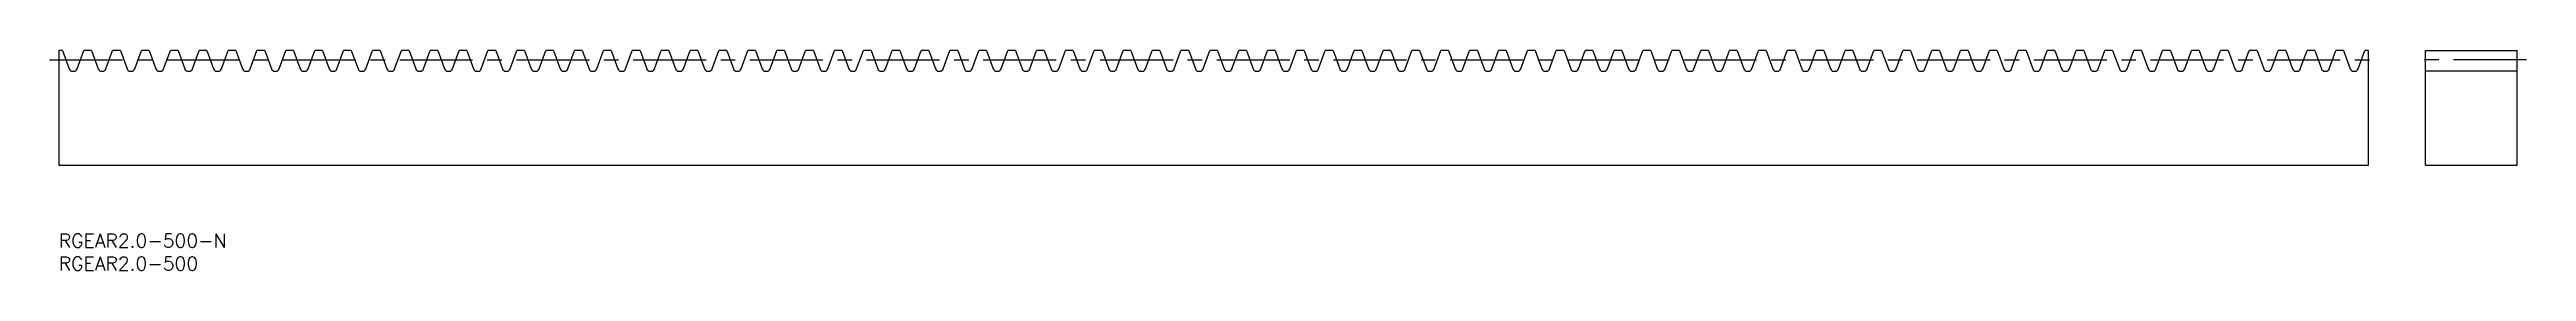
# Model space of a CAD drawing. Extents: x -2 to 537, y -8 to 40.
import ezdxf

# ---------------------------------------------------------------- set-up
doc = ezdxf.new("R2010")
doc.units = 0
doc.header["$LTSCALE"] = 0.5
doc.linetypes.add('CENTER', pattern=[50.8, 31.75, -6.35, 6.35, -6.35])
for name, color, linetype in [('MSM_CENTER', 1, 'CENTER'), ('MSM_CONTINUOUS', 7, 'CONTINUOUS'), ('MSM_PART_NUMBER', 7, 'CONTINUOUS')]:
    doc.layers.add(name, color=color, linetype=linetype)
doc.styles.get("Standard").update_dxf_attribs({"font": 'txt.shx', "height": 3, "bigfont": 'bigfont.shx'})

# ---------------------------------------------------------------- blocks, each defined once
blk = doc.blocks.new('*U2')
at = {"layer": 'MSM_PART_NUMBER'}
blk.add_text('RGEAR2.0-500-N', height=3, dxfattribs=at).set_placement((0, -3))
blk = doc.blocks.new('*U3')
at = {"layer": 'MSM_PART_NUMBER'}
blk.add_text('RGEAR2.0-500', height=3, dxfattribs=at).set_placement((0, -8))

msp = doc.modelspace()

# ---------------------------------------------------------------- linework, layer by layer
at = {"layer": 'MSM_CENTER'}
for p, q in [((-2, 38), (504.66, 38)), ((537, 38), (513, 38))]:
    msp.add_line(p, q, dxfattribs=at)
at = {"layer": 'MSM_CONTINUOUS'}
for p, q in [((0.84, 40), (0, 40)), ((0, 40), (0, 15)), ((0.84, 40), (2.3, 36)), ((3.98, 36), (5.44, 40)), ((7.13, 40), (5.44, 40)), ((7.13, 40), (8.58, 36)), ((10.27, 36), (11.72, 40)), ((13.41, 40), (11.72, 40)), ((13.41, 40), (14.87, 36)), ((16.55, 36), (18.01, 40)), ((19.69, 40), (18.01, 40)), ((19.69, 40), (21.15, 36)), ((22.83, 36), (24.29, 40)), ((25.98, 40), (24.29, 40)), ((25.98, 40), (27.43, 36)), ((29.12, 36), (30.57, 40)), ((32.26, 40), (30.57, 40)), ((32.26, 40), (33.71, 36)), ((35.4, 36), (36.86, 40)), ((38.54, 40), (36.86, 40)), ((38.54, 40), (40, 36)), ((41.68, 36), (43.14, 40)), ((44.83, 40), (43.14, 40)), ((44.83, 40), (46.28, 36)), ((47.97, 36), (49.42, 40)), ((51.11, 40), (49.42, 40)), ((51.11, 40), (52.56, 36)), ((54.25, 36), (55.71, 40)), ((57.39, 40), (55.71, 40)), ((57.39, 40), (58.85, 36)), ((60.53, 36), (61.99, 40)), ((63.67, 40), (61.99, 40)), ((63.67, 40), (65.13, 36)), ((66.82, 36), (68.27, 40)), ((69.96, 40), (68.27, 40)), ((69.96, 40), (71.41, 36)), ((73.1, 36), (74.56, 40)), ((76.24, 40), (74.56, 40)), ((76.24, 40), (77.7, 36)), ((79.38, 36), (80.84, 40)), ((82.52, 40), (80.84, 40)), ((82.52, 40), (83.98, 36)), ((85.67, 36), (87.12, 40)), ((88.81, 40), (87.12, 40)), ((88.81, 40), (90.26, 36)), ((91.95, 36), (93.41, 40)), ((95.09, 40), (93.41, 40)), ((95.09, 40), (96.55, 36)), ((98.23, 36), (99.69, 40)), ((101.37, 40), (99.69, 40)), ((101.37, 40), (102.83, 36)), ((104.52, 36), (105.97, 40)), ((107.66, 40), (105.97, 40)), ((107.66, 40), (109.11, 36)), ((110.8, 36), (112.25, 40)), ((113.94, 40), (112.25, 40)), ((113.94, 40), (115.4, 36)), ((117.08, 36), (118.54, 40)), ((120.22, 40), (118.54, 40)), ((120.22, 40), (121.68, 36)), ((123.37, 36), (124.82, 40)), ((126.51, 40), (124.82, 40)), ((126.51, 40), (127.96, 36)), ((129.65, 36), (131.1, 40)), ((132.79, 40), (131.1, 40)), ((132.79, 40), (134.25, 36)), ((135.93, 36), (137.39, 40)), ((139.07, 40), (137.39, 40)), ((139.07, 40), (140.53, 36)), ((142.21, 36), (143.67, 40)), ((145.36, 40), (143.67, 40)), ((145.36, 40), (146.81, 36)), ((148.5, 36), (149.95, 40)), ((151.64, 40), (149.95, 40)), ((151.64, 40), (153.1, 36)), ((154.78, 36), (156.24, 40)), ((157.92, 40), (156.24, 40)), ((157.92, 40), (159.38, 36)), ((161.06, 36), (162.52, 40)), ((164.21, 40), (162.52, 40)), ((164.21, 40), (165.66, 36)), ((167.35, 36), (168.8, 40)), ((170.49, 40), (168.8, 40)), ((170.49, 40), (171.95, 36)), ((173.63, 36), (175.09, 40)), ((176.77, 40), (175.09, 40)), ((176.77, 40), (178.23, 36)), ((179.91, 36), (181.37, 40)), ((183.06, 40), (181.37, 40)), ((183.06, 40), (184.51, 36)), ((186.2, 36), (187.65, 40)), ((189.34, 40), (187.65, 40)), ((189.34, 40), (190.79, 36)), ((192.48, 36), (193.94, 40)), ((195.62, 40), (193.94, 40)), ((195.62, 40), (197.08, 36)), ((198.76, 36), (200.22, 40)), ((201.91, 40), (200.22, 40)), ((201.91, 40), (203.36, 36)), ((205.05, 36), (206.5, 40)), ((208.19, 40), (206.5, 40)), ((208.19, 40), (209.64, 36)), ((211.33, 36), (212.79, 40)), ((214.47, 40), (212.79, 40)), ((214.47, 40), (215.93, 36)), ((217.61, 36), (219.07, 40)), ((220.75, 40), (219.07, 40)), ((220.75, 40), (222.21, 36)), ((223.9, 36), (225.35, 40)), ((227.04, 40), (225.35, 40)), ((227.04, 40), (228.49, 36)), ((230.18, 36), (231.64, 40)), ((233.32, 40), (231.64, 40)), ((233.32, 40), (234.78, 36)), ((236.46, 36), (237.92, 40)), ((239.6, 40), (237.92, 40)), ((239.6, 40), (241.06, 36)), ((242.75, 36), (244.2, 40)), ((245.89, 40), (244.2, 40)), ((245.89, 40), (247.34, 36)), ((249.03, 36), (250.49, 40)), ((252.17, 40), (250.49, 40)), ((252.17, 40), (253.63, 36)), ((255.31, 36), (256.77, 40)), ((258.45, 40), (256.77, 40)), ((258.45, 40), (259.91, 36)), ((261.6, 36), (263.05, 40)), ((264.74, 40), (263.05, 40)), ((264.74, 40), (266.19, 36)), ((267.88, 36), (269.33, 40)), ((271.02, 40), (269.33, 40)), ((271.02, 40), (272.48, 36)), ((274.16, 36), (275.62, 40)), ((277.3, 40), (275.62, 40)), ((277.3, 40), (278.76, 36)), ((280.45, 36), (281.9, 40)), ((283.59, 40), (281.9, 40)), ((283.59, 40), (285.04, 36)), ((286.73, 36), (288.18, 40)), ((289.87, 40), (288.18, 40)), ((289.87, 40), (291.33, 36)), ((293.01, 36), (294.47, 40)), ((296.15, 40), (294.47, 40)), ((296.15, 40), (297.61, 36)), ((299.29, 36), (300.75, 40)), ((302.44, 40), (300.75, 40)), ((302.44, 40), (303.89, 36)), ((305.58, 36), (307.03, 40)), ((308.72, 40), (307.03, 40)), ((308.72, 40), (310.18, 36)), ((311.86, 36), (313.32, 40)), ((315, 40), (313.32, 40)), ((315, 40), (316.46, 36)), ((318.14, 36), (319.6, 40)), ((321.29, 40), (319.6, 40)), ((321.29, 40), (322.74, 36)), ((324.43, 36), (325.88, 40)), ((327.57, 40), (325.88, 40)), ((327.57, 40), (329.03, 36)), ((330.71, 36), (332.17, 40)), ((333.85, 40), (332.17, 40)), ((333.85, 40), (335.31, 36)), ((336.99, 36), (338.45, 40)), ((340.14, 40), (338.45, 40)), ((340.14, 40), (341.59, 36)), ((343.28, 36), (344.73, 40)), ((346.42, 40), (344.73, 40)), ((346.42, 40), (347.87, 36)), ((349.56, 36), (351.02, 40)), ((352.7, 40), (351.02, 40)), ((352.7, 40), (354.16, 36)), ((355.84, 36), (357.3, 40)), ((358.99, 40), (357.3, 40)), ((358.99, 40), (360.44, 36)), ((362.13, 36), (363.58, 40)), ((365.27, 40), (363.58, 40)), ((365.27, 40), (366.72, 36)), ((368.41, 36), (369.87, 40)), ((371.55, 40), (369.87, 40)), ((371.55, 40), (373.01, 36)), ((374.69, 36), (376.15, 40)), ((377.83, 40), (376.15, 40)), ((377.83, 40), (379.29, 36)), ((380.98, 36), (382.43, 40)), ((384.12, 40), (382.43, 40)), ((384.12, 40), (385.57, 36)), ((387.26, 36), (388.72, 40)), ((390.4, 40), (388.72, 40)), ((390.4, 40), (391.86, 36)), ((393.54, 36), (395, 40)), ((396.68, 40), (395, 40)), ((396.68, 40), (398.14, 36)), ((399.83, 36), (401.28, 40)), ((402.97, 40), (401.28, 40)), ((402.97, 40), (404.42, 36)), ((406.11, 36), (407.57, 40)), ((409.25, 40), (407.57, 40)), ((409.25, 40), (410.71, 36)), ((412.39, 36), (413.85, 40)), ((415.53, 40), (413.85, 40)), ((415.53, 40), (416.99, 36)), ((418.68, 36), (420.13, 40)), ((421.82, 40), (420.13, 40)), ((421.82, 40), (423.27, 36)), ((424.96, 36), (426.41, 40)), ((428.1, 40), (426.41, 40)), ((428.1, 40), (429.56, 36)), ((431.24, 36), (432.7, 40)), ((434.38, 40), (432.7, 40)), ((434.38, 40), (435.84, 36)), ((437.53, 36), (438.98, 40)), ((440.67, 40), (438.98, 40)), ((440.67, 40), (442.12, 36)), ((443.81, 36), (445.26, 40)), ((446.95, 40), (445.26, 40)), ((446.95, 40), (448.41, 36)), ((450.09, 36), (451.55, 40)), ((453.23, 40), (451.55, 40)), ((453.23, 40), (454.69, 36)), ((456.37, 36), (457.83, 40)), ((459.52, 40), (457.83, 40)), ((459.52, 40), (460.97, 36)), ((462.66, 36), (464.11, 40)), ((465.8, 40), (464.11, 40)), ((465.8, 40), (467.26, 36)), ((468.94, 36), (470.4, 40)), ((472.08, 40), (470.4, 40)), ((472.08, 40), (473.54, 36)), ((475.22, 36), (476.68, 40)), ((478.37, 40), (476.68, 40)), ((478.37, 40), (479.82, 36)), ((481.51, 36), (482.96, 40)), ((484.65, 40), (482.96, 40)), ((484.65, 40), (486.11, 36)), ((487.79, 36), (489.25, 40)), ((490.93, 40), (489.25, 40)), ((490.93, 40), (492.39, 36)), ((494.07, 36), (495.53, 40)), ((497.22, 40), (495.53, 40)), ((497.22, 40), (498.67, 36)), ((500.36, 36), (501.81, 40)), ((502.66, 40), (501.81, 40)), ((502.66, 15), (502.66, 40)), ((515, 40), (535, 40)), ((515, 15), (515, 40)), ((535, 15), (535, 40)), ((3.01, 35.5), (3.27, 35.5)), ((9.3, 35.5), (9.55, 35.5)), ((15.58, 35.5), (15.84, 35.5)), ((21.86, 35.5), (22.12, 35.5)), ((28.15, 35.5), (28.4, 35.5)), ((34.43, 35.5), (34.69, 35.5)), ((40.71, 35.5), (40.97, 35.5)), ((47, 35.5), (47.25, 35.5)), ((53.28, 35.5), (53.54, 35.5)), ((59.56, 35.5), (59.82, 35.5)), ((65.84, 35.5), (66.1, 35.5)), ((72.13, 35.5), (72.39, 35.5)), ((78.41, 35.5), (78.67, 35.5)), ((84.69, 35.5), (84.95, 35.5)), ((90.98, 35.5), (91.24, 35.5)), ((97.26, 35.5), (97.52, 35.5)), ((103.54, 35.5), (103.8, 35.5)), ((109.83, 35.5), (110.08, 35.5)), ((116.11, 35.5), (116.37, 35.5)), ((122.39, 35.5), (122.65, 35.5)), ((128.68, 35.5), (128.93, 35.5)), ((134.96, 35.5), (135.22, 35.5)), ((141.24, 35.5), (141.5, 35.5)), ((147.53, 35.5), (147.78, 35.5)), ((153.81, 35.5), (154.07, 35.5)), ((160.09, 35.5), (160.35, 35.5)), ((166.38, 35.5), (166.63, 35.5)), ((172.66, 35.5), (172.92, 35.5)), ((178.94, 35.5), (179.2, 35.5)), ((185.23, 35.5), (185.48, 35.5)), ((191.51, 35.5), (191.77, 35.5)), ((197.79, 35.5), (198.05, 35.5)), ((204.08, 35.5), (204.33, 35.5)), ((210.36, 35.5), (210.62, 35.5)), ((216.64, 35.5), (216.9, 35.5)), ((222.92, 35.5), (223.18, 35.5)), ((229.21, 35.5), (229.47, 35.5)), ((235.49, 35.5), (235.75, 35.5)), ((241.77, 35.5), (242.03, 35.5)), ((248.06, 35.5), (248.32, 35.5)), ((254.34, 35.5), (254.6, 35.5)), ((260.62, 35.5), (260.88, 35.5)), ((266.91, 35.5), (267.16, 35.5)), ((273.19, 35.5), (273.45, 35.5)), ((279.47, 35.5), (279.73, 35.5)), ((285.76, 35.5), (286.01, 35.5)), ((292.04, 35.5), (292.3, 35.5)), ((298.32, 35.5), (298.58, 35.5)), ((304.61, 35.5), (304.86, 35.5)), ((310.89, 35.5), (311.15, 35.5)), ((317.17, 35.5), (317.43, 35.5)), ((323.46, 35.5), (323.71, 35.5)), ((329.74, 35.5), (330, 35.5)), ((336.02, 35.5), (336.28, 35.5)), ((342.31, 35.5), (342.56, 35.5)), ((348.59, 35.5), (348.85, 35.5)), ((354.87, 35.5), (355.13, 35.5)), ((361.16, 35.5), (361.41, 35.5)), ((367.44, 35.5), (367.7, 35.5)), ((373.72, 35.5), (373.98, 35.5)), ((380, 35.5), (380.26, 35.5)), ((386.29, 35.5), (386.55, 35.5)), ((392.57, 35.5), (392.83, 35.5)), ((398.85, 35.5), (399.11, 35.5)), ((405.14, 35.5), (405.4, 35.5)), ((411.42, 35.5), (411.68, 35.5)), ((417.7, 35.5), (417.96, 35.5)), ((423.99, 35.5), (424.24, 35.5)), ((430.27, 35.5), (430.53, 35.5)), ((436.55, 35.5), (436.81, 35.5)), ((442.84, 35.5), (443.09, 35.5)), ((449.12, 35.5), (449.38, 35.5)), ((455.4, 35.5), (455.66, 35.5)), ((461.69, 35.5), (461.94, 35.5)), ((467.97, 35.5), (468.23, 35.5)), ((474.25, 35.5), (474.51, 35.5)), ((480.54, 35.5), (480.79, 35.5)), ((486.82, 35.5), (487.08, 35.5)), ((493.1, 35.5), (493.36, 35.5)), ((499.39, 35.5), (499.64, 35.5)), ((535, 35.5), (515, 35.5)), ((0, 15), (502.66, 15)), ((515, 15), (535, 15))]:
    msp.add_line(p, q, dxfattribs=at)
for centre, start, end in [((3.01, 36.26), 200, 270), ((3.27, 36.26), 270, 340), ((9.3, 36.26), 200, 270), ((9.55, 36.26), 270, 340), ((15.58, 36.26), 200, 270), ((15.84, 36.26), 270, 340), ((21.86, 36.26), 200, 270), ((22.12, 36.26), 270, 340), ((28.15, 36.26), 200, 270), ((28.4, 36.26), 270, 340), ((34.43, 36.26), 200, 270), ((34.69, 36.26), 270, 340), ((40.71, 36.26), 200, 270), ((40.97, 36.26), 270, 340), ((47, 36.26), 200, 270), ((47.25, 36.26), 270, 340), ((53.28, 36.26), 200, 270), ((53.54, 36.26), 270, 340), ((59.56, 36.26), 200, 270), ((59.82, 36.26), 270, 340), ((65.84, 36.26), 200, 270), ((66.1, 36.26), 270, 340), ((72.13, 36.26), 200, 270), ((72.39, 36.26), 270, 340), ((78.41, 36.26), 200, 270), ((78.67, 36.26), 270, 340), ((84.69, 36.26), 200, 270), ((84.95, 36.26), 270, 340), ((90.98, 36.26), 200, 270), ((91.24, 36.26), 270, 340), ((97.26, 36.26), 200, 270), ((97.52, 36.26), 270, 340), ((103.54, 36.26), 200, 270), ((103.8, 36.26), 270, 340), ((109.83, 36.26), 200, 270), ((110.08, 36.26), 270, 340), ((116.11, 36.26), 200, 270), ((116.37, 36.26), 270, 340), ((122.39, 36.26), 200, 270), ((122.65, 36.26), 270, 340), ((128.68, 36.26), 200, 270), ((128.93, 36.26), 270, 340), ((134.96, 36.26), 200, 270), ((135.22, 36.26), 270, 340), ((141.24, 36.26), 200, 270), ((141.5, 36.26), 270, 340), ((147.53, 36.26), 200, 270), ((147.78, 36.26), 270, 340), ((153.81, 36.26), 200, 270), ((154.07, 36.26), 270, 340), ((160.09, 36.26), 200, 270), ((160.35, 36.26), 270, 340), ((166.38, 36.26), 200, 270), ((166.63, 36.26), 270, 340), ((172.66, 36.26), 200, 270), ((172.92, 36.26), 270, 340), ((178.94, 36.26), 200, 270), ((179.2, 36.26), 270, 340), ((185.23, 36.26), 200, 270), ((185.48, 36.26), 270, 340), ((191.51, 36.26), 200, 270), ((191.77, 36.26), 270, 340), ((197.79, 36.26), 200, 270), ((198.05, 36.26), 270, 340), ((204.08, 36.26), 200, 270), ((204.33, 36.26), 270, 340), ((210.36, 36.26), 200, 270), ((210.62, 36.26), 270, 340), ((216.64, 36.26), 200, 270), ((216.9, 36.26), 270, 340), ((222.92, 36.26), 200, 270), ((223.18, 36.26), 270, 340), ((229.21, 36.26), 200, 270), ((229.47, 36.26), 270, 340), ((235.49, 36.26), 200, 270), ((235.75, 36.26), 270, 340), ((241.77, 36.26), 200, 270), ((242.03, 36.26), 270, 340), ((248.06, 36.26), 200, 270), ((248.32, 36.26), 270, 340), ((254.34, 36.26), 200, 270), ((254.6, 36.26), 270, 340), ((260.62, 36.26), 200, 270), ((260.88, 36.26), 270, 340), ((266.91, 36.26), 200, 270), ((267.16, 36.26), 270, 340), ((273.19, 36.26), 200, 270), ((273.45, 36.26), 270, 340), ((279.47, 36.26), 200, 270), ((279.73, 36.26), 270, 340), ((285.76, 36.26), 200, 270), ((286.01, 36.26), 270, 340), ((292.04, 36.26), 200, 270), ((292.3, 36.26), 270, 340), ((298.32, 36.26), 200, 270), ((298.58, 36.26), 270, 340), ((304.61, 36.26), 200, 270), ((304.86, 36.26), 270, 340), ((310.89, 36.26), 200, 270), ((311.15, 36.26), 270, 340), ((317.17, 36.26), 200, 270), ((317.43, 36.26), 270, 340), ((323.46, 36.26), 200, 270), ((323.71, 36.26), 270, 340), ((329.74, 36.26), 200, 270), ((330, 36.26), 270, 340), ((336.02, 36.26), 200, 270), ((336.28, 36.26), 270, 340), ((342.31, 36.26), 200, 270), ((342.56, 36.26), 270, 340), ((348.59, 36.26), 200, 270), ((348.85, 36.26), 270, 340), ((354.87, 36.26), 200, 270), ((355.13, 36.26), 270, 340), ((361.16, 36.26), 200, 270), ((361.41, 36.26), 270, 340), ((367.44, 36.26), 200, 270), ((367.7, 36.26), 270, 340), ((373.72, 36.26), 200, 270), ((373.98, 36.26), 270, 340), ((380, 36.26), 200, 270), ((380.26, 36.26), 270, 340), ((386.29, 36.26), 200, 270), ((386.55, 36.26), 270, 340), ((392.57, 36.26), 200, 270), ((392.83, 36.26), 270, 340), ((398.85, 36.26), 200, 270), ((399.11, 36.26), 270, 340), ((405.14, 36.26), 200, 270), ((405.4, 36.26), 270, 340), ((411.42, 36.26), 200, 270), ((411.68, 36.26), 270, 340), ((417.7, 36.26), 200, 270), ((417.96, 36.26), 270, 340), ((423.99, 36.26), 200, 270), ((424.24, 36.26), 270, 340), ((430.27, 36.26), 200, 270), ((430.53, 36.26), 270, 340), ((436.55, 36.26), 200, 270), ((436.81, 36.26), 270, 340), ((442.84, 36.26), 200, 270), ((443.09, 36.26), 270, 340), ((449.12, 36.26), 200, 270), ((449.38, 36.26), 270, 340), ((455.4, 36.26), 200, 270), ((455.66, 36.26), 270, 340), ((461.69, 36.26), 200, 270), ((461.94, 36.26), 270, 340), ((467.97, 36.26), 200, 270), ((468.23, 36.26), 270, 340), ((474.25, 36.26), 200, 270), ((474.51, 36.26), 270, 340), ((480.54, 36.26), 200, 270), ((480.79, 36.26), 270, 340), ((486.82, 36.26), 200, 270), ((487.08, 36.26), 270, 340), ((493.1, 36.26), 200, 270), ((493.36, 36.26), 270, 340), ((499.39, 36.26), 200, 270), ((499.64, 36.26), 270, 340)]:
    msp.add_arc(centre, 0.76, start, end, dxfattribs=at)

# ---------------------------------------------------------------- block references
for name in ['*U2', '*U3']:
    msp.add_blockref(name, (0, 0), dxfattribs=at)

doc.saveas('drawing.dxf')
